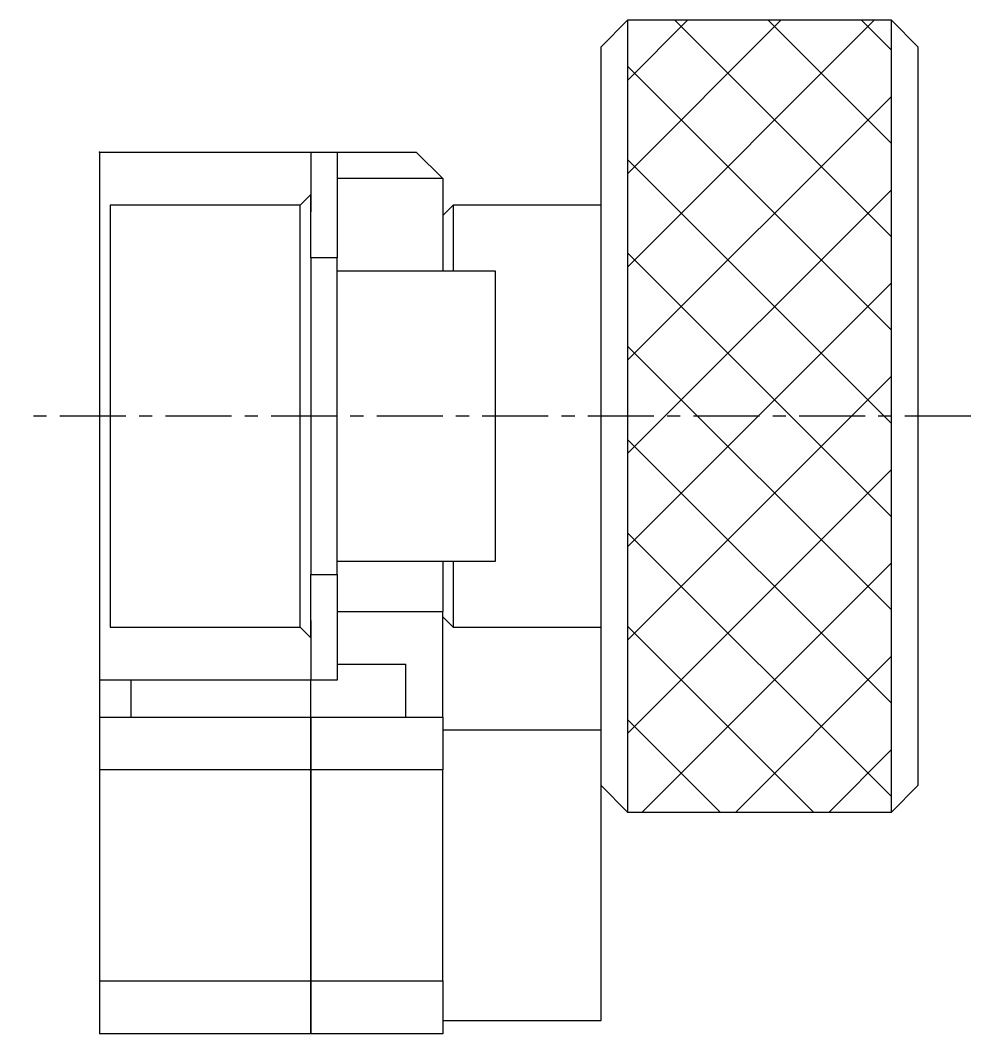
# Model space of a CAD drawing. Extents: x 81 to 428, y 71 to 335.
# Drawn here: x 401.96 to 419.96, y 106.59 to 125.79 of the extents above; entities that cross this region are included whole.
import ezdxf

# ---------------------------------------------------------------- set-up
doc = ezdxf.new("R2010")
doc.units = 0
doc.linetypes.add('CENTER', pattern=[2, 1.25, -0.25, 0.25, -0.25])
doc.layers.get('0').update_dxf_attribs({"linetype": 'CONTINUOUS'})

# ---------------------------------------------------------------- blocks, each defined once
blk = doc.blocks.new('*X65')
at = {"color": 0, "linetype": 'CONTINUOUS'}
for p, q in [((413.458, 121.114), (418.132, 125.788)), ((413.458, 122.882), (416.365, 125.788)), ((413.458, 124.65), (414.597, 125.788)), ((418.458, 121.687), (414.357, 125.788)), ((418.458, 123.454), (416.124, 125.788)), ((418.458, 125.222), (417.892, 125.788)), ((418.458, 119.919), (413.458, 124.919)), ((413.458, 119.346), (418.458, 124.346)), ((418.458, 118.151), (413.458, 123.151)), ((413.458, 117.579), (418.458, 122.579)), ((418.458, 116.383), (413.458, 121.383)), ((413.458, 115.811), (418.458, 120.811)), ((418.458, 114.616), (413.458, 119.616)), ((413.458, 114.043), (418.458, 119.043)), ((418.458, 112.848), (413.458, 117.848)), ((413.458, 112.275), (418.458, 117.275)), ((418.458, 111.08), (413.458, 116.08)), ((413.739, 110.788), (418.458, 115.508)), ((416.982, 110.788), (413.458, 114.312)), ((415.507, 110.788), (418.458, 113.74)), ((415.214, 110.788), (413.458, 112.544)), ((417.275, 110.788), (418.458, 111.972))]:
    blk.add_line(p, q, dxfattribs=at)

msp = doc.modelspace()

# ---------------------------------------------------------------- linework, layer by layer
at = {"color": 7, "linetype": 'CONTINUOUS'}
for p, q in [((413.458, 125.788), (412.958, 125.288)), ((418.958, 125.288), (418.458, 125.788)), ((412.958, 112.338), (412.958, 125.288)), ((418.958, 125.288), (418.958, 111.288)), ((403.458, 123.288), (403.458, 106.588)), ((403.458, 123.288), (407.458, 123.288)), ((407.458, 123.288), (407.958, 123.288)), ((407.458, 123.288), (407.458, 122.488)), ((407.958, 123.288), (407.958, 121.288)), ((407.958, 123.288), (409.458, 123.288)), ((409.958, 122.788), (409.458, 123.288)), ((409.958, 122.788), (407.958, 122.788)), ((409.958, 122.788), (409.958, 121.038)), ((407.258, 122.288), (407.458, 122.488)), ((407.458, 122.16), (407.458, 122.488)), ((407.458, 122.488), (407.458, 122.16)), ((403.658, 122.288), (403.658, 114.288)), ((407.258, 122.288), (403.658, 122.288)), ((407.258, 114.288), (407.258, 122.288)), ((407.458, 121.288), (407.458, 122.16)), ((410.158, 122.288), (409.958, 122.088)), ((412.958, 122.288), (410.158, 122.288)), ((410.158, 122.288), (410.158, 121.038)), ((407.458, 121.288), (407.458, 116.788)), ((407.958, 115.288), (407.958, 121.288)), ((410.958, 121.038), (407.958, 121.038)), ((410.958, 115.538), (410.958, 121.038)), ((407.458, 116.788), (407.458, 115.288)), ((407.958, 115.538), (410.958, 115.538)), ((409.958, 115.538), (409.958, 114.588)), ((410.158, 115.538), (410.158, 114.288)), ((407.458, 114.417), (407.458, 115.288)), ((407.958, 115.288), (407.958, 113.288)), ((409.958, 112.588), (409.958, 114.588)), ((409.958, 114.488), (410.158, 114.288)), ((403.658, 114.288), (407.258, 114.288)), ((407.458, 114.088), (407.258, 114.288)), ((407.458, 114.088), (407.458, 114.417)), ((407.458, 114.417), (407.458, 114.088)), ((410.158, 114.288), (412.958, 114.288)), ((407.458, 114.088), (407.458, 113.288)), ((407.958, 113.588), (409.258, 113.588)), ((409.258, 112.588), (409.258, 113.588)), ((407.458, 113.288), (403.458, 113.288)), ((404.058, 112.588), (404.058, 113.288)), ((407.958, 113.288), (407.458, 113.288)), ((407.458, 112.588), (407.458, 113.288)), ((403.458, 112.588), (407.458, 112.588)), ((407.458, 112.588), (409.958, 112.588)), ((407.458, 112.588), (407.458, 111.588)), ((407.458, 111.588), (407.458, 112.588)), ((409.958, 112.588), (409.958, 111.588)), ((412.958, 112.338), (409.958, 112.338)), ((412.958, 106.838), (412.958, 112.338)), ((407.458, 111.588), (403.458, 111.588)), ((407.458, 107.588), (407.458, 111.588)), ((407.458, 111.588), (407.458, 107.588)), ((409.958, 111.588), (407.458, 111.588)), ((409.958, 107.588), (409.958, 111.588)), ((412.958, 111.288), (413.458, 110.788)), ((418.458, 110.788), (418.958, 111.288)), ((403.458, 107.588), (407.458, 107.588)), ((407.458, 107.588), (409.958, 107.588)), ((407.458, 107.588), (407.458, 106.588)), ((407.458, 106.588), (407.458, 107.588)), ((409.958, 107.588), (409.958, 106.588)), ((409.958, 106.838), (412.958, 106.838)), ((407.458, 106.588), (403.458, 106.588)), ((409.958, 106.588), (407.458, 106.588))]:
    msp.add_line(p, q, dxfattribs=at)
at = {"color": 3, "linetype": 'CONTINUOUS'}
for p, q in [((413.458, 125.788), (413.458, 110.788)), ((418.458, 125.788), (413.458, 125.788)), ((418.458, 110.788), (418.458, 125.788)), ((407.958, 121.288), (407.458, 121.288)), ((407.458, 115.288), (407.958, 115.288)), ((407.958, 114.588), (409.958, 114.588)), ((413.458, 110.788), (418.458, 110.788))]:
    msp.add_line(p, q, dxfattribs=at)
at = {"color": 1, "linetype": 'CENTER'}
msp.add_line((419.958, 118.288), (401.958, 118.288), dxfattribs=at)
at = {"color": 7}
msp.add_point((403.458, 123.288), dxfattribs=at)

# ---------------------------------------------------------------- block references
at = {"color": 3, "linetype": 'CONTINUOUS'}
msp.add_blockref('*X65', (0, 0), dxfattribs=at)

doc.saveas('drawing.dxf')
